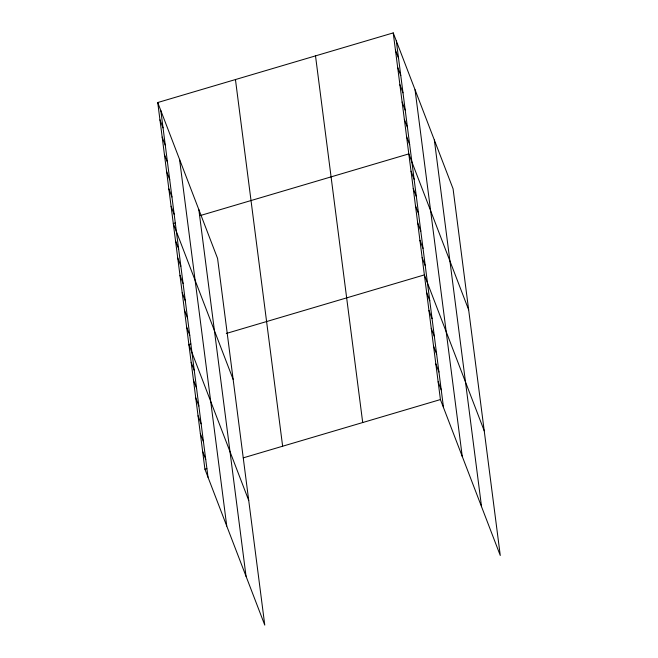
<?xml version="1.0" encoding="UTF-8"?>
<svg xmlns="http://www.w3.org/2000/svg" width="658" height="658" viewBox="0 0 658 658"><rect width="100%" height="100%" fill="white"/><g stroke="black" fill="none" stroke-linecap="round" stroke-linejoin="round"><path stroke-width="0.99" d="M157.731 102.533L217.576 258.438L264.771 625.1L204.926 469.195L157.731 102.533L393.229 32.9L453.074 188.805L500.269 555.467L440.424 399.562L393.229 32.9M175.225 222.963L173.309 223.531L233.154 379.436M200.172 215.585L408.799 153.898L468.652 309.803M190.795 343.961L188.879 344.529L248.724 500.434M226.294 333.466L424.377 274.896L484.222 430.801M204.926 469.195L206.842 468.628M243.304 457.845L440.424 399.562M395.45 50.189L398.542 58.241M397.679 67.47L400.771 75.53M399.899 84.759L402.992 92.811M402.128 102.039L405.221 110.1M404.349 119.328L407.442 127.381M406.578 136.609L409.671 144.67M411.028 171.187L414.121 179.239M413.249 188.468L416.341 196.528M415.478 205.757L418.57 213.809M417.698 223.037L420.791 231.098M419.927 240.326L423.02 248.387M422.148 257.615L425.241 265.668M426.672 292.703L429.764 300.764M428.958 310.518L432.051 318.571M431.253 328.326L434.346 336.378M433.548 346.133L436.641 354.193M435.835 363.94L438.927 372M438.129 381.755L441.222 389.807M159.96 119.822L163.052 127.874M162.181 137.103L165.273 145.163M164.41 154.391L167.502 162.444M166.63 171.672L169.723 179.733M168.859 188.961L171.952 197.013M171.08 206.242L174.173 214.302M175.53 240.82L178.622 248.872M177.759 258.101L180.851 266.161M179.979 275.389L183.072 283.442M182.208 292.67L185.301 300.731M184.429 309.959L187.522 318.011M186.658 327.24L189.751 335.3M191.174 362.336L194.266 370.396M193.46 380.151L196.553 388.204M195.755 397.958L198.848 406.011M198.05 415.766L201.142 423.826M200.345 433.573L203.437 441.633M202.631 451.388L205.724 459.44M434.346 140.014L481.541 506.676M415.05 89.751L462.245 456.405M396.322 40.96L443.517 407.623M315.511 55.881L362.706 422.543M235.449 79.552L282.636 446.214M198.848 209.647L246.043 576.309M179.552 159.376L226.747 526.038M160.823 110.593L208.018 477.247"/></g></svg>
